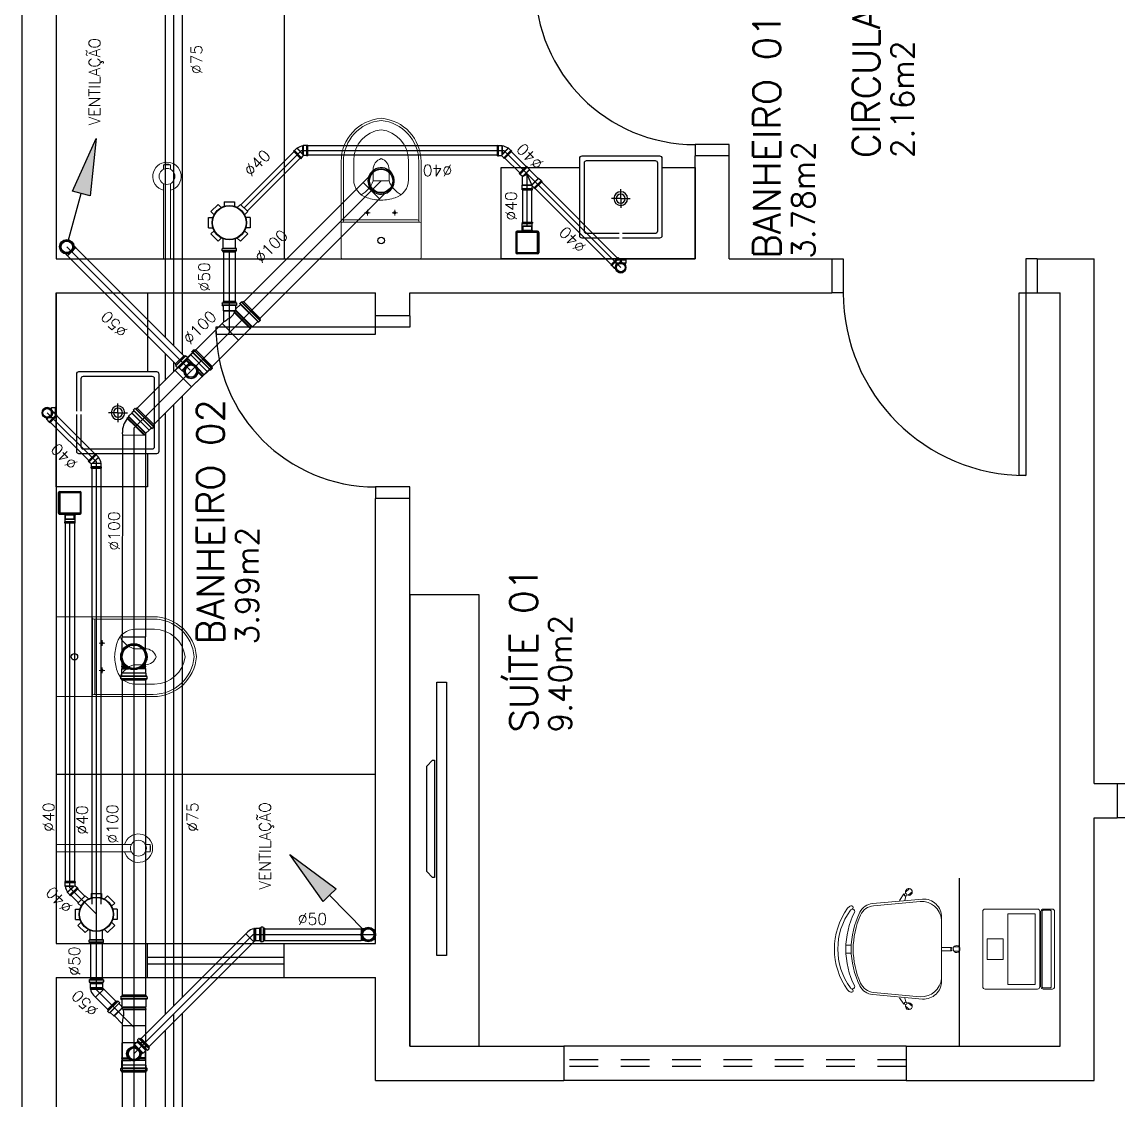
# Model space of a CAD drawing. Header units: millimetres. Extents: x -72 to 578, y 3 to 161.
# Drawn here: x 521.46 to 526.264, y 55.738 to 60.462 of the extents above; entities that cross this region are included whole.
import ezdxf
from ezdxf.enums import TextEntityAlignment as Align

# ---------------------------------------------------------------- set-up
doc = ezdxf.new("R2010")
doc.units = ezdxf.units.MM
doc.linetypes.add('HIDDEN2', pattern=[0.1875, 0.125, -0.0625])
doc.layers.get('0').update_dxf_attribs({"color": 3})
for name, color, linetype in [('-HIDRO', 8, 'Continuous'), ('CTA', 5, 'Continuous'), ('PONTOS_ELETRICOS', 2, 'Continuous'), ('Texto-Tubos', 7, 'Continuous'), ('TigreCad', 3, 'Continuous'), ('Tinterno', 9, 'Continuous')]:
    doc.layers.add(name, color=color, linetype=linetype)
doc.layers.add('E-Lay-9', color=9, linetype='Continuous', lineweight=9)
doc.styles.add('PADRAO_TXT', font='romans.shx')
doc.styles.add('TCTUBOS-TXT', font='txt.shx')

# ---------------------------------------------------------------- blocks, each defined once
blk = doc.blocks.new('Cadeira')
at = {"layer": 'E-Lay-9', "color": 8}
for p, q in [((-0.0093, 0.0535), (-0.0093, 0.0769)), ((0.0096, 0.0535), (0.0096, 0.0769)), ((-0.1393, 0), (0.1393, 0)), ((-0.0075, 0), (-0.0075, 0.0425)), ((-0.0075, 0.0425), (-0.0056, 0.0425)), ((0.0056, 0.0425), (0.0075, 0.0425)), ((0.0075, 0), (0.0075, 0.0425)), ((-0.2192, -0.0836), (-0.1996, -0.3023)), ((-0.2087, -0.0936), (-0.1898, -0.2982)), ((0.2087, -0.0936), (0.1898, -0.2982)), ((0.2192, -0.0836), (0.1996, -0.3023)), ((-0.25, -0.1588), (-0.265, -0.1409)), ((-0.2355, -0.1467), (-0.2505, -0.1288)), ((0.2355, -0.1467), (0.2505, -0.1288)), ((0.25, -0.1588), (0.265, -0.1409)), ((-0.2398, -0.1647), (-0.2413, -0.1659)), ((-0.2133, -0.1847), (-0.2413, -0.1659)), ((-0.2298, -0.1563), (-0.2313, -0.1575)), ((-0.2144, -0.1618), (-0.2298, -0.1563)), ((0.2133, -0.1847), (0.2413, -0.1659)), ((0.2144, -0.1618), (0.2298, -0.1563)), ((0.2298, -0.1563), (0.2313, -0.1575)), ((0.2398, -0.1647), (0.2413, -0.1659)), ((-0.0175, -0.3961), (-0.0175, -0.4196)), ((0.0175, -0.3961), (0.0175, -0.4196))]:
    blk.add_line(p, q, dxfattribs=at)
blk.add_lwpolyline([(0.1631, -0.3812, -0.237888), (-0.1631, -0.3812, 0.605717), (-0.1738, -0.3953, 0.122717), (-0.17, -0.4, 0.323529), (0.17, -0.4, 0.122717), (0.1738, -0.3953, 0.605717)], format="xyb", close=True, dxfattribs=at)
for centre in [(0, 0.0466), (-0.2382, -0.1579), (0.2382, -0.1579)]:
    blk.add_circle(centre, 0.005, dxfattribs=at)
for centre, radius, start, end in [((0.0001, 0.0652), 0.015, 281.6334, 257.4537), ((-0.1393, -0.08), 0.08, 90, 182.5692), ((0, 0.0475), 0.0075, 221.8103, 318.1897), ((0.1393, -0.08), 0.08, 357.4308, 90), ((-0.1202, -0.0886), 0.0887, 95.5925, 183.2522), ((0.1202, -0.0886), 0.0887, 356.7478, 84.4075), ((-0.2502, -0.1438), 0.015, 322.5463, 298.3666), ((0.2502, -0.1438), 0.015, 241.6334, 217.4537), ((-0.2388, -0.1573), 0.0075, 261.8103, 358.1897), ((0.2388, -0.1573), 0.0075, 181.8103, 278.1897), ((-0.1299, -0.296), 0.07, 185.1212, 243.6047), ((-0.1201, -0.2918), 0.07, 185.2999, 245.7361), ((0.1201, -0.2918), 0.07, 294.2639, 354.7001), ((0.1299, -0.296), 0.07, 296.3953, 354.8788), ((0, -0.0343), 0.3622, 243.6047, 296.3953), ((0, -0.0254), 0.3622, 245.7361, 294.2639), ((-0.1819, -0.3961), 0.00782, 29.8109, 225.3255), ((-0.1625, -0.39), 0.0275, 205.1455, 233.4571), ((0, -0.1648), 0.3052, 234.1238, 305.8762), ((-0.1625, -0.39), 0.0125, 205.1455, 233.1301), ((0.1819, -0.3961), 0.00782, 314.6745, 150.1891), ((0.1625, -0.39), 0.0275, 306.5429, 334.8545)]:
    blk.add_arc(centre, radius, start, end, dxfattribs=at)
blk = doc.blocks.new('Notebook')
at = {"layer": 'E-Lay-9', "color": 8}
for p, q in [((-0.175, 0.305), (-0.175, 0.3)), ((-0.175, 0.3), (-0.175, 0.265)), ((0.165, 0.315), (-0.165, 0.315)), ((0.175, 0.3), (0.175, 0.305)), ((0.175, 0.265), (0.175, 0.3)), ((-0.165, 0.255), (0.165, 0.255))]:
    blk.add_line(p, q, dxfattribs=at)
for points in [[(-0.165, 0.26), (0.165, 0.26, 0.414214), (0.17, 0.265), (0.17, 0.295, 0.414214), (0.165, 0.3), (-0.165, 0.3, 0.414214), (-0.17, 0.295), (-0.17, 0.265, 0.414214)], [(-0.165, 0), (0.165, 0, 0.414214), (0.175, 0.01), (0.175, 0.24, 0.414214), (0.165, 0.25), (-0.165, 0.25, 0.414214), (-0.175, 0.24), (-0.175, 0.01, 0.414214)]]:
    blk.add_lwpolyline(points, format="xyb", close=True, dxfattribs=at)
for points in [[(-0.105, 0.25), (-0.145, 0.25), (-0.145, 0.255), (-0.105, 0.255)], [(0.105, 0.25), (0.145, 0.25), (0.145, 0.255), (0.105, 0.255)], [(-0.155, 0.11), (0.155, 0.11), (0.155, 0.23), (-0.155, 0.23)], [(-0.045, 0.02), (0.045, 0.02), (0.045, 0.09), (-0.045, 0.09)]]:
    blk.add_lwpolyline(points, close=True, dxfattribs=at)
for centre, start, end in [((-0.165, 0.305), 90, 180), ((0.165, 0.305), 0, 90), ((-0.165, 0.265), 180, 270), ((0.165, 0.265), 270, 360)]:
    blk.add_arc(centre, 0.01, start, end, dxfattribs=at)
blk = doc.blocks.new('vaso-s')
at = {"color": 8}
for start, end in [(0, 180), (180, 0)]:
    blk.add_arc((0.08, 0), 0.0143, start, end, dxfattribs=at)
at = {"layer": 'E-Lay-9', "color": 8}
for p, q in [((0, 0.17), (0, 0)), ((0.4256, 0.175), (0.005, 0.175)), ((0.16, 0.17), (0.16, 0.17)), ((0.16, 0.17), (0.16, 0)), ((0.4256, 0.165), (0.165, 0.165)), ((0.17, 0), (0.17, 0.16)), ((0.4306, 0.12), (0.3459, 0.12)), ((0.2134, 0.06), (0.1891, 0.06)), ((0.2013, 0.0479), (0.2013, 0.0722)), ((0.3406, 0.035), (0.3406, 0)), ((0.3906, 0.035), (0.3406, 0.035)), ((0, -0.17), (0, 0)), ((0.16, -0.17), (0.16, 0)), ((0.17, 0), (0.17, -0.1601)), ((0.2013, -0.0479), (0.2013, -0.0722)), ((0.3406, -0.035), (0.3406, 0)), ((0.3906, -0.035), (0.3406, -0.035)), ((0.2134, -0.06), (0.1891, -0.06)), ((0.4306, -0.12), (0.3459, -0.12)), ((0.4256, -0.175), (0.005, -0.175)), ((0.16, -0.17), (0.16, -0.17)), ((0.4256, -0.165), (0.165, -0.165))]:
    blk.add_line(p, q, dxfattribs=at)
for centre in [(0.2013, 0.06), (0.2013, -0.06)]:
    blk.add_circle(centre, 0.005, dxfattribs=at)
for centre, radius, start, end in [((0.005, 0.17), 0.005, 90, 180), ((0.155, 0.17), 0.005, 0, 90), ((0.165, 0.17), 0.00495, 180, 270), ((0.165, 0.16), 0.00495, 0, 90), ((0.4256, -0.015), 0.19, 4.5281, 90), ((0.4256, -0.015), 0.18, 4.7802, 90), ((0.3459, 0.0375), 0.0825, 90, 163.0355), ((0.4306, -0.015), 0.135, 6.3794, 90), ((0.518, -0.015), 0.2624, 163.0355, 176.7233), ((0.3754, 0.1358), 0.1066, 206.9395, 250.9647), ((0.3906, -0.015), 0.05, 17.4576, 90), ((0.518, 0.015), 0.2624, 183.2767, 196.9645), ((0.3754, -0.1358), 0.1066, 109.0353, 153.0605), ((0.3906, 0.015), 0.05, 270, 342.5424), ((0.4256, 0.015), 0.19, 270, 355.4719), ((0.4256, 0.015), 0.18, 270, 355.2198), ((0.4306, 0.015), 0.135, 270, 353.6206), ((0.3459, -0.0375), 0.0825, 196.9645, 270), ((0.005, -0.17), 0.005, 180, 270), ((0.155, -0.17), 0.005, 270, 0), ((0.165, -0.17), 0.00495, 90, 180), ((0.165, -0.1601), 0.00495, 270, 0)]:
    blk.add_arc(centre, radius, start, end, dxfattribs=at)
blk = doc.blocks.new('Chuveiro')
at = {"layer": 'E-Lay-9', "color": 8}
for p, q in [((-0.0311, 0.0156), (-0.3604, 0.0156)), ((0.0509, 0.0156), (0.0311, 0.0156)), ((0.0509, 0.0156), (0.0509, -0.0156)), ((-0.0311, -0.0156), (-0.3604, -0.0156)), ((0.0509, -0.0156), (0.0311, -0.0156))]:
    blk.add_line(p, q, dxfattribs=at)
blk.add_circle((0, 0), 0.0348, dxfattribs=at)
for centre, radius, start, end in [((0, 0), 0.0624, 194.4775, 165.5225), ((0.0093, 0), 0.0444, 339.4266, 20.5734)]:
    blk.add_arc(centre, radius, start, end, dxfattribs=at)
blk = doc.blocks.new('j9n40d')
at = {"layer": 'TigreCad'}
for p, q in [((0, 20.6), (9.8, 20.6)), ((9.8, 20.6), (17.8, 20.6)), ((19, 21.8), (17.8, 20.6)), ((34, 21.8), (19, 21.8)), ((19, -21.8), (19, 21.8)), ((35, 22.8), (34, 21.8)), ((35, 22.8), (35, -22.8)), ((39, 22.8), (35, 22.8)), ((39, 22.8), (39, -22.8)), ((0, -20.6), (9.8, -20.6)), ((9.8, -20.6), (17.8, -20.6)), ((19, -21.8), (17.8, -20.6)), ((34, -21.8), (19, -21.8)), ((35, -22.8), (34, -21.8)), ((39, -22.8), (35, -22.8))]:
    blk.add_line(p, q, dxfattribs=at)
for radius, start, end in [(22.8, 64.6232, 295.3768), (20.6, 90, 270)]:
    blk.add_arc((0, 0), radius, start, end, dxfattribs=at)
at = {"layer": 'Tinterno'}
for p, q in [((17.8, 20.6), (17.8, -20.6)), ((34, 21.8), (34, -21.8))]:
    blk.add_line(p, q, dxfattribs=at)
blk.add_arc((0, 0), 21.8, 70.9009, 289.0991, dxfattribs=at)
blk = doc.blocks.new('j9n40s')
at = {"layer": 'TigreCad'}
for p, q in [((9.8, 20.6), (17.8, 20.6)), ((19, 21.8), (17.8, 20.6)), ((17.8, 20.6), (17.8, 14.3)), ((19, 12.6), (19, 21.8)), ((34, 21.8), (19, 21.8)), ((35, 22.8), (34, 21.8)), ((39, 22.8), (35, 22.8)), ((35, 22.8), (35, -22.8)), ((39, 22.8), (39, -22.8)), ((9.8, -20.6), (17.8, -20.6)), ((17.8, -20.6), (17.8, -14.3)), ((19, -21.8), (17.8, -20.6)), ((19, -12.6), (19, -21.8)), ((34, -21.8), (19, -21.8)), ((35, -22.8), (34, -21.8)), ((39, -22.8), (35, -22.8))]:
    blk.add_line(p, q, dxfattribs=at)
for radius in [22.8, 20]:
    blk.add_circle((0, 0), radius, dxfattribs=at)
at = {"layer": 'Tinterno'}
blk.add_line((34, 21.8), (34, -21.8), dxfattribs=at)
blk.add_circle((0, 0), 18.8, dxfattribs=at)
blk = doc.blocks.new('j4n40p')
at = {"layer": 'TigreCad'}
for p, q in [((-31.3, -0.5), (-20.7, 10.1)), ((7.5, -18.1), (-20.7, 10.1)), ((-20.7, 10.1), (-19, 10.1)), ((7.5, 21.8), (6.3, 20.6)), ((22.5, 21.8), (7.5, 21.8)), ((7.5, 21.8), (7.5, -18.1)), ((23.5, 22.8), (22.5, 21.8)), ((27.5, 22.8), (23.5, 22.8)), ((23.5, 22.8), (23.5, -22.8)), ((27.5, -22.8), (27.5, 22.8)), ((-35.6, -3.3), (-32.7, -0.5)), ((-3.3, -35.6), (-35.6, -3.3)), ((-0.5, -32.7), (-32.7, -0.5)), ((-32.7, -0.5), (-31.3, -0.5)), ((-3.3, -35.6), (-0.5, -32.7)), ((-0.5, -31.3), (9, -21.8)), ((-0.5, -32.7), (-0.5, -31.3)), ((7.5, -18.1), (9, -21.8)), ((22.5, -21.8), (9, -21.8)), ((23.5, -22.8), (22.5, -21.8)), ((27.5, -22.8), (23.5, -22.8))]:
    blk.add_line(p, q, dxfattribs=at)
blk.add_arc((15.4, -37.1), 58.4, 98.9327, 126.0673, dxfattribs=at)
at = {"layer": 'Tinterno'}
for p, q in [((-19, 10.1), (6.3, -15.2)), ((6.3, -15.2), (6.3, 20.6)), ((22.5, 21.8), (22.5, -21.8)), ((-0.5, -31.3), (-31.3, -0.5)), ((6.3, -15.2), (7.5, -18.1))]:
    blk.add_line(p, q, dxfattribs=at)
blk = doc.blocks.new('27150012p')
at = {"layer": 'TigreCad'}
for p, q in [((-80.6, 48.8), (-48.8, 80.6)), ((-80.6, 48.8), (-66.9, 35.1)), ((-48.8, 80.6), (-35.1, 66.9)), ((-22.5, 91.5), (-22.5, 72.1)), ((-22.5, 91.5), (22.5, 91.5)), ((22.5, 91.5), (22.5, 72.1)), ((48.8, 80.6), (35.1, 66.9)), ((48.8, 80.6), (80.6, 48.8)), ((80.6, 48.8), (66.9, 35.1)), ((-91.5, -22.5), (-91.5, 22.5)), ((-91.5, 22.5), (-72.1, 22.5)), ((111.4, 27.4), (70.4, 27.4)), ((112.7, 30.9), (112.4, 28.3)), ((122.4, 31.8), (113.7, 31.8)), ((113.7, 30.8), (113.7, -30.8)), ((122.4, 30.8), (122.4, -30.8)), ((123.4, 31.1), (124.2, 28.1)), ((129.5, 27.4), (125.1, 27.4)), ((129.5, 27.4), (129.5, -27.4)), ((-91.5, -22.5), (-72.1, -22.5)), ((-80.6, -48.8), (-66.9, -35.1)), ((80.6, -48.8), (66.9, -35.1)), ((111.4, -27.4), (70.4, -27.4)), ((112.7, -30.9), (112.4, -28.3)), ((122.4, -31.8), (113.7, -31.8)), ((123.4, -31.1), (124.2, -28.1)), ((129.5, -27.4), (125.1, -27.4)), ((-48.8, -80.6), (-80.6, -48.8)), ((-48.8, -80.6), (-35.1, -66.9)), ((-22.5, -91.5), (-22.5, -72.1)), ((22.5, -91.5), (-22.5, -91.5)), ((22.5, -91.5), (22.5, -72.1)), ((48.8, -80.6), (35.1, -66.9)), ((80.6, -48.8), (48.8, -80.6))]:
    blk.add_line(p, q, dxfattribs=at)
blk.add_circle((0, 0), 75.5, dxfattribs=at)
for centre, start, end in [((111.4, 28.4), 270, 355), ((113.7, 30.8), 90, 175), ((122.4, 30.8), 15, 90), ((125.1, 28.4), 195, 270), ((111.4, -28.4), 5, 90), ((113.7, -30.8), 185, 270), ((122.4, -30.8), 270, 345), ((125.1, -28.4), 90, 165)]:
    blk.add_arc(centre, 1, start, end, dxfattribs=at)
at = {"layer": 'Tinterno'}
for p, q in [((112.4, 27.4), (112.4, -27.4)), ((124.4, 27.4), (124.4, -27.4))]:
    blk.add_line(p, q, dxfattribs=at)
blk.add_circle((0, 0), 73.5, dxfattribs=at)
blk = doc.blocks.new('27289231p')
at = {"layer": 'TigreCad'}
for p, q in [((44.9, 49.9), (-44.9, 49.9)), ((-49.9, -44.9), (-49.9, 44.9)), ((-44.75, -42.25), (-44.75, 42.25)), ((-42.25, 44.75), (42.25, 44.75)), ((44.75, -42.25), (44.75, 42.25)), ((49.9, -44.9), (49.9, 44.9)), ((70.9, 18.9), (49.9, 18.9)), ((72.4, -17.4), (72.4, 17.4)), ((-42.25, -44.75), (42.25, -44.75)), ((70.9, -18.9), (49.9, -18.9)), ((44.9, -49.9), (-44.9, -49.9))]:
    blk.add_line(p, q, dxfattribs=at)
for centre, radius, start, end in [((-44.9, 44.9), 5, 90, 180), ((44.9, 44.9), 5, 0, 90), ((-42.25, 42.25), 2.5, 90, 180), ((42.25, 42.25), 2.5, 0, 90), ((70.9, 17.4), 1.5, 0, 90), ((-44.9, -44.9), 5, 180, 270), ((-42.25, -42.25), 2.5, 180, 270), ((42.25, -42.25), 2.5, 270, 0), ((44.9, -44.9), 5, 270, 0), ((70.9, -17.4), 1.5, 270, 0)]:
    blk.add_arc(centre, radius, start, end, dxfattribs=at)
at = {"layer": 'Tinterno'}
for p, q in [((-47.4, -43.9), (-47.4, 43.9)), ((43.9, 47.4), (-43.9, 47.4)), ((47.4, -43.9), (47.4, 43.9)), ((70.9, -18.9), (70.9, 18.9)), ((43.9, -47.4), (-43.9, -47.4))]:
    blk.add_line(p, q, dxfattribs=at)
for centre, start, end in [((-43.9, 43.9), 90, 180), ((43.9, 43.9), 0, 90), ((-43.9, -43.9), 180, 270), ((43.9, -43.9), 270, 0)]:
    blk.add_arc(centre, 3.5, start, end, dxfattribs=at)
blk = doc.blocks.new('27580408p')
at = {"layer": 'TigreCad'}
for p, q in [((0, 22.8), (0, -22.8)), ((0, 22.8), (4, 22.8)), ((4, 22.8), (4, -22.8)), ((4, 22.8), (5, 21.8)), ((5, 21.8), (34, 21.8)), ((35, 22.8), (34, 21.8)), ((35, 22.8), (35, -22.8)), ((39, 22.8), (35, 22.8)), ((39, 22.8), (39, -22.8)), ((0, -22.8), (4, -22.8)), ((4, -22.8), (5, -21.8)), ((5, -21.8), (34, -21.8)), ((35, -22.8), (34, -21.8)), ((39, -22.8), (35, -22.8))]:
    blk.add_line(p, q, dxfattribs=at)
at = {"layer": 'Tinterno'}
for p, q in [((5, 21.8), (5, -21.8)), ((34, 21.8), (34, -21.8))]:
    blk.add_line(p, q, dxfattribs=at)
blk = doc.blocks.new('j4n50p')
at = {"layer": 'TigreCad'}
for p, q in [((-23.7, 12.2), (-32.5, 3.4)), ((3.3, 25.3), (3.4, 26.8)), ((6.3, 26.8), (3.4, 26.8)), ((3.4, 26.8), (3.4, -29.6)), ((6.5, 25.3), (6.3, 26.8)), ((6.3, 26.8), (6.3, -26.7)), ((9.1, 25.3), (6.5, 25.3)), ((10.9, 27.1), (9.1, 25.3)), ((27.7, 27.1), (10.9, 27.1)), ((10.9, 27.1), (10.9, -27.2)), ((27.9, 27.3), (27.7, 27.1)), ((32.5, 27.3), (27.9, 27.3)), ((33.8, 30.9), (33.5, 28.3)), ((34, 30.8), (34, -30.8)), ((43.5, 31.8), (34.8, 31.8)), ((43.5, 30.8), (43.5, -30.8)), ((44.5, 31.1), (45.3, 28.1)), ((50.6, 27.3), (46.2, 27.3)), ((50.6, 27.3), (50.6, -27.4)), ((3.4, -29.6), (3.3, -32.4)), ((6.3, -26.7), (3.4, -29.6)), ((9.1, -26.8), (3.4, -32.5)), ((6.3, -26.7), (6.5, -29.4)), ((10.9, -27.2), (10.5, -26.8)), ((27.7, -27.2), (10.9, -27.2)), ((27.9, -27.4), (27.7, -27.2)), ((32.5, -27.4), (27.9, -27.4)), ((33.8, -30.9), (33.5, -28.3)), ((43.5, -31.8), (34.8, -31.8)), ((44.5, -31.1), (45.3, -28.1)), ((50.6, -27.4), (46.2, -27.4))]:
    blk.add_line(p, q, dxfattribs=at)
for centre, radius, start, end in [((9.5, -21.6), 47.3, 97.6023, 134.5558), ((32.5, 28.3), 1, 270, 355), ((34.8, 30.8), 1, 90, 175), ((43.5, 30.8), 1, 15, 90), ((46.2, 28.3), 1, 195, 270), ((9.8, -27.5), 1, 45, 135), ((32.5, -28.4), 1, 5, 90), ((34.8, -30.8), 1, 185, 270), ((43.5, -30.8), 1, 270, 345), ((46.2, -28.4), 1, 90, 165)]:
    blk.add_arc(centre, radius, start, end, dxfattribs=at)
at = {"layer": 'Tinterno'}
for p, q in [((3.4, -32.5), (-32.5, 3.4)), ((3.3, 25.3), (3.3, -32.4)), ((6.5, 25.3), (6.5, -29.4)), ((9.1, 25.3), (9.1, -26.8)), ((27.7, 27.1), (27.7, -27.2)), ((27.9, 27.3), (27.9, -27.4)), ((33.5, 27.3), (33.5, -27.4)), ((45.5, 27.3), (45.5, -27.4))]:
    blk.add_line(p, q, dxfattribs=at)
blk = doc.blocks.new('26277469p')
at = {"layer": 'TigreCad'}
for p, q in [((78, 50.8), (6, 50.8)), ((78, 50.8), (78.1, 52.3)), ((78, -46.9), (78, 50.8)), ((78.1, -46.9), (78.1, 52.3)), ((81.1, 52.3), (78.1, 52.3)), ((81.1, -47.9), (81.1, 52.3)), ((81.2, 50.8), (81.1, 52.3)), ((81.2, -48), (81.2, 50.8)), ((87.4, 50.8), (81.2, 50.8)), ((89.8, 53.2), (87.4, 50.8)), ((89.8, -51.8), (89.8, 53.2)), ((121.7, 53.2), (89.8, 53.2)), ((122.9, 56.7), (122.7, 54.2)), ((133.3, 57.6), (123.9, 57.6)), ((123.9, 56.6), (123.9, -56.7)), ((133.3, 56.6), (133.3, -56.7)), ((134.3, 56.9), (135.1, 54)), ((140.5, 53.2), (136.1, 53.2)), ((140.5, 53.2), (140.5, -53.3)), ((14.9, -50.8), (6, -50.8)), ((49.6, -85.4), (14.9, -50.8)), ((49.6, -88.3), (87.3, -50.5)), ((49.6, -88.3), (49.6, -85.4)), ((64.8, -103.4), (49.6, -88.3)), ((106.9, -63.4), (63.4, -106.9)), ((113.6, -70.1), (70.1, -113.6)), ((116.2, -77.5), (77.5, -116.2)), ((103.4, -64.8), (93.6, -55)), ((121.7, -53.3), (94.3, -53.3)), ((106.8, -63.1), (104.8, -64.8)), ((114.4, -69.4), (108.2, -63.2)), ((114.5, -70.6), (113, -73.3)), ((116.2, -77.5), (113.1, -74.5)), ((122.9, -56.7), (122.7, -54.2)), ((133.3, -57.7), (123.9, -57.7)), ((134.3, -56.9), (135.1, -54)), ((140.5, -53.3), (136.1, -53.3)), ((63.1, -106.8), (64.8, -104.8)), ((69.4, -114.4), (63.2, -108.2)), ((70.6, -114.5), (73.3, -113)), ((77.5, -116.2), (74.5, -113.1))]:
    blk.add_line(p, q, dxfattribs=at)
blk.add_lwpolyline([(15.8, -51.2, -0.013476), (38.9, -47.1, -0.106485), (67.2, -44.2, -0.09207), (93.5, -53.8, -0.112954)], format="xyb", dxfattribs=at)
for centre, start, end in [((121.7, 54.2), 270, 355), ((123.9, 56.6), 90, 175), ((133.3, 56.6), 15, 90), ((136.1, 54.2), 195, 270), ((14.9, -51.8), 34.2682, 90), ((94.3, -54.3), 90, 225), ((104.1, -64.1), 225, 310), ((107.4, -63.9), 45, 130), ((113.8, -73.8), 150, 225), ((113.6, -70.1), 330, 45), ((121.7, -54.3), 5, 90), ((123.9, -56.7), 185, 270), ((133.3, -56.7), 270, 345), ((136.1, -54.3), 90, 165), ((63.9, -107.4), 140, 225), ((64.1, -104.1), 320, 45), ((70.1, -113.6), 225, 300), ((73.8, -113.8), 45, 120)]:
    blk.add_arc(centre, 1, start, end, dxfattribs=at)
at = {"layer": 'Tinterno'}
for p, q in [((6, 50.8), (6, -50.8)), ((87.4, -50.6), (87.4, 50.8)), ((122.6, 53.2), (122.6, -53.3)), ((135.3, 53.2), (135.3, -53.3)), ((85.3, -49.6), (49.6, -85.4)), ((104.1, -65.4), (65.4, -104.1)), ((112.6, -73.9), (73.9, -112.6))]:
    blk.add_line(p, q, dxfattribs=at)
blk = doc.blocks.new('j9n100s')
at = {"layer": 'TigreCad'}
for p, q in [((27.3, 50.8), (60, 50.8)), ((27.3, -50.8), (60, -50.8))]:
    blk.add_line(p, q, dxfattribs=at)
blk.add_circle((0, 0), 53.2, dxfattribs=at)
for start, end in [(61.785, 298.215), (298.215, 61.785)]:
    blk.add_arc((0, 0), 57.7, start, end, dxfattribs=at)
at = {"layer": 'Tinterno'}
blk.add_line((60, -50.8), (60, 50.8), dxfattribs=at)
blk.add_circle((0, 0), 51, dxfattribs=at)
blk = doc.blocks.new('ten100s')
at = {"layer": 'TigreCad'}
for p, q in [((-103.4, -53.3), (-103.4, 53.2)), ((-103.4, 53.2), (-99, 53.2)), ((-97.2, 56.9), (-98, 54)), ((-96.2, 57.6), (-86.8, 57.6)), ((-96.2, -56.7), (-96.2, 56.6)), ((-86.8, -56.7), (-86.8, 56.6)), ((-85.8, 56.7), (-85.6, 54.2)), ((-84.6, 53.2), (-72.5, 53.2)), ((-72.5, -53.3), (-72.5, 53.2)), ((-72.5, 53.2), (-72.2, 53)), ((-72.2, 53), (-52.5, 53)), ((-52.5, 53), (-52.5, 23.8)), ((-52.5, 53), (-50.3, 50.8)), ((-50.3, 50.8), (-44.1, 50.8)), ((-44.1, 50.8), (-44, 52.3)), ((-44.1, 50.8), (-44.1, 37.1)), ((-44, 52.3), (-41, 52.3)), ((-40.9, 50.8), (-41, 52.3)), ((-40.9, 50.8), (-27.3, 50.8)), ((27.3, 50.8), (87.6, 50.8)), ((-52.5, -53), (-52.5, -23.8)), ((-44.1, -50.8), (-44.1, -37.1)), ((-103.4, -53.3), (-99, -53.3)), ((-97.2, -56.9), (-98, -54)), ((-96.2, -57.7), (-86.8, -57.7)), ((-85.8, -56.7), (-85.6, -54.2)), ((-84.6, -53.3), (-72.5, -53.3)), ((-72.5, -53.3), (-72.2, -53)), ((-72.2, -53), (-52.5, -53)), ((-52.5, -53), (-50.3, -50.8)), ((-50.3, -50.8), (-44.1, -50.8)), ((-44.1, -50.8), (-44, -52.3)), ((-44, -52.3), (-41, -52.3)), ((-40.9, -50.8), (-41, -52.3)), ((-40.9, -50.8), (-27.3, -50.8)), ((27.3, -50.8), (87.6, -50.8))]:
    blk.add_line(p, q, dxfattribs=at)
for radius in [57.7, 51]:
    blk.add_circle((0, 0), radius, dxfattribs=at)
for centre, start, end in [((-99, 54.2), 270, 345), ((-96.2, 56.6), 90, 165), ((-86.8, 56.6), 5, 90), ((-84.6, 54.2), 185, 270), ((-99, -54.2), 15, 90), ((-96.2, -56.7), 195, 270), ((-86.8, -56.7), 270, 355), ((-84.6, -54.2), 90, 175)]:
    blk.add_arc(centre, 1, start, end, dxfattribs=at)
at = {"layer": 'Tinterno'}
for p, q in [((-98.2, -53.3), (-98.2, 53.2)), ((-85.5, -53.3), (-85.5, 53.2)), ((-72.2, -53), (-72.2, 53)), ((-50.3, 50.8), (-50.3, 28.2)), ((-40.9, 50.8), (-40.9, 40.6)), ((87.6, 50.8), (87.6, -50.8)), ((-50.3, -50.8), (-50.3, -28.2)), ((-40.9, -50.8), (-40.9, -40.6))]:
    blk.add_line(p, q, dxfattribs=at)
blk.add_circle((0, 0), 53.2, dxfattribs=at)
blk = doc.blocks.new('27710409p')
at = {"layer": 'TigreCad'}
for p, q in [((-27.1, 22.8), (-27.1, -22.8)), ((-27.1, 22.8), (-23.1, 22.8)), ((-23.1, 22.8), (-23.1, -22.8)), ((-23.1, 22.8), (-22.1, 21.8)), ((-22.1, 21.8), (-7.1, 21.8)), ((-7.1, 21.8), (-7.1, -20.7)), ((-7.1, 21.8), (-5.9, 20.6)), ((-5.9, 20.6), (47.2, 20.6)), ((48.4, 21.8), (47.2, 20.6)), ((48.4, 21.8), (48.4, -20)), ((63.4, 21.8), (48.4, 21.8)), ((64.4, 22.8), (63.4, 21.8)), ((64.4, 22.8), (64.4, -22.8)), ((68.4, 22.8), (64.4, 22.8)), ((68.4, 22.8), (68.4, -22.8)), ((-27.1, -22.8), (-23.1, -22.8)), ((-23.1, -22.8), (-22.1, -21.8)), ((-22.1, -21.8), (-8.2, -21.8)), ((-7.5, -21.9), (0, 0)), ((18.8, -47.9), (-6.7, -22.4)), ((54.1, -22.4), (0, 0)), ((18.8, -49.6), (48.4, -20)), ((18.8, -49.6), (18.8, -47.9)), ((29.4, -61.7), (61.7, -29.4)), ((32.2, -64.5), (64.5, -32.2)), ((60.2, -29.4), (54.3, -23.5)), ((63.4, -21.8), (55, -21.8)), ((61.7, -29.4), (60.2, -29.4)), ((64.5, -32.2), (61.7, -29.4)), ((64.4, -22.8), (63.4, -21.8)), ((68.4, -22.8), (64.4, -22.8)), ((29.4, -60.2), (18.8, -49.6)), ((29.4, -61.7), (29.4, -60.2)), ((32.2, -64.5), (29.4, -61.7))]:
    blk.add_line(p, q, dxfattribs=at)
for centre, radius, start, end in [((-8.2, -23.8), 2, 45, 90), ((55, -22.8), 1, 90, 225)]:
    blk.add_arc(centre, radius, start, end, dxfattribs=at)
at = {"layer": 'Tinterno'}
for p, q in [((-22.1, 21.8), (-22.1, -21.8)), ((-5.9, 20.6), (-5.9, -17.2)), ((47.2, 20.6), (47.2, -19.5)), ((63.4, 21.8), (63.4, -21.8)), ((18.8, -47.9), (47.2, -19.5)), ((29.4, -60.2), (60.2, -29.4))]:
    blk.add_line(p, q, dxfattribs=at)
blk = doc.blocks.new('j4n100p')
at = {"layer": 'TigreCad'}
for p, q in [((9.8, 50.8), (9.9, 52.3)), ((9.8, 50.8), (9.8, 0)), ((12.9, 52.3), (9.9, 52.3)), ((9.9, 52.3), (9.9, 0)), ((13, 50.8), (12.9, 52.3)), ((12.9, 52.3), (12.9, 0)), ((19.2, 50.8), (13, 50.8)), ((13, 50.8), (13, 0)), ((21.4, 53), (19.2, 50.8)), ((41.1, 53), (21.4, 53)), ((21.4, 53), (21.4, -53)), ((41.4, 53.2), (41.1, 53)), ((41.1, 53), (41.1, -53)), ((53.5, 53.2), (41.4, 53.2)), ((41.4, 53.2), (41.4, -53.3)), ((54.7, 56.7), (54.5, 54.2)), ((65.1, 57.7), (55.7, 57.7)), ((55.7, 56.7), (55.7, -56.6)), ((65.1, 56.7), (65.1, -56.6)), ((66.1, 56.9), (66.9, 54)), ((72.3, 53.2), (67.9, 53.2)), ((72.3, 53.2), (72.3, -53.3)), ((-48.8, 23.1), (-58.1, 13.7)), ((9.8, -54.2), (9.8, 0)), ((13, -56), (13, 0)), ((19.1, -52.8), (13.7, -58.1)), ((21.4, -53), (21.2, -52.8)), ((41.1, -53), (21.4, -53)), ((41.4, -53.3), (41.1, -53)), ((53.5, -53.3), (41.4, -53.3)), ((54.7, -56.7), (54.5, -54.2)), ((65.1, -57.6), (55.7, -57.6)), ((66.1, -56.9), (66.9, -54)), ((72.3, -53.3), (67.9, -53.3))]:
    blk.add_line(p, q, dxfattribs=at)
for centre, radius, start, end in [((20.1, -45.8), 97.2, 96.0987, 135), ((53.5, 54.2), 1, 270, 355), ((55.7, 56.7), 1, 90, 175), ((65.1, 56.7), 1, 15, 90), ((67.9, 54.2), 1, 195, 270), ((20.1, -53.8), 1.5, 45, 135), ((53.5, -54.2), 1, 5, 90), ((55.7, -56.6), 1, 185, 270), ((65.1, -56.6), 1, 270, 345), ((67.9, -54.2), 1, 90, 165)]:
    blk.add_arc(centre, radius, start, end, dxfattribs=at)
at = {"layer": 'Tinterno'}
for p, q in [((19.2, 50.8), (19.2, -52.7)), ((54.4, 53.2), (54.4, -53.3)), ((67.1, 53.2), (67.1, -53.3)), ((13.7, -58.1), (-58.1, 13.7)), ((9.9, -54.3), (9.9, 0)), ((12.9, -53.3), (12.9, 0))]:
    blk.add_line(p, q, dxfattribs=at)
blk = doc.blocks.new('j9n50s')
at = {"layer": 'TigreCad'}
for p, q in [((19.2, 25.4), (30.3, 25.4)), ((19.2, -25.4), (30.3, -25.4))]:
    blk.add_line(p, q, dxfattribs=at)
for radius in [31.8, 27.4]:
    blk.add_circle((0, 0), radius, dxfattribs=at)
at = {"layer": 'Tinterno'}
for p, q in [((30.3, 25.4), (30.3, 9.7)), ((30.3, -9.7), (30.3, -25.4))]:
    blk.add_line(p, q, dxfattribs=at)
blk.add_circle((0, 0), 25.6, dxfattribs=at)
blk = doc.blocks.new('trn1050s')
at = {"layer": 'TigreCad'}
for p, q in [((-80.4, -53.3), (-80.4, 53.3)), ((-80.4, 53.3), (-76, 53.3)), ((-74.2, 56.9), (-75, 54)), ((-73.2, 57.7), (-63.8, 57.7)), ((-73.2, -56.6), (-73.2, 56.7)), ((-63.8, -56.6), (-63.8, 56.7)), ((-62.8, 56.7), (-62.6, 54.2)), ((-61.6, 53.3), (-49.5, 53.3)), ((-49.5, -53.3), (-49.5, 53.3)), ((-49.5, 53.3), (-49.2, 53)), ((-49.2, 53), (-29.5, 53)), ((-29.5, 53), (-29.5, 11.9)), ((-29.5, 53), (-27.3, 50.8)), ((-27.3, 50.8), (-21.1, 50.8)), ((-21.1, 50.8), (-21, 52.3)), ((-21, 52.3), (-21, 23.9)), ((-21, 52.3), (-18, 52.3)), ((-18, 52.3), (-18, 26.2)), ((-17.9, 50.8), (-18, 52.3)), ((-17.9, 50.8), (47.6, 50.8)), ((-29.5, -53), (-29.5, -11.9)), ((-21, -52.3), (-21, -23.9)), ((-18, -52.3), (-18, -26.2)), ((-80.4, -53.3), (-76, -53.3)), ((-74.2, -56.9), (-75, -54)), ((-73.2, -57.6), (-63.8, -57.6)), ((-62.8, -56.7), (-62.6, -54.2)), ((-61.6, -53.3), (-49.5, -53.3)), ((-49.5, -53.3), (-49.2, -53)), ((-49.2, -53), (-29.5, -53)), ((-29.5, -53), (-27.3, -50.8)), ((-27.3, -50.8), (-21.1, -50.8)), ((-21.1, -50.8), (-21, -52.3)), ((-21, -52.3), (-18, -52.3)), ((-17.9, -50.8), (-18, -52.3)), ((-17.9, -50.8), (47.6, -50.8))]:
    blk.add_line(p, q, dxfattribs=at)
for radius in [31.8, 25.6]:
    blk.add_circle((0, 0), radius, dxfattribs=at)
for centre, start, end in [((-76, 54.2), 270, 345), ((-73.2, 56.7), 90, 165), ((-63.8, 56.7), 5, 90), ((-61.6, 54.2), 185, 270), ((-76, -54.2), 15, 90), ((-73.2, -56.6), 195, 270), ((-63.8, -56.6), 270, 355), ((-61.6, -54.2), 90, 175)]:
    blk.add_arc(centre, 1, start, end, dxfattribs=at)
at = {"layer": 'Tinterno'}
for p, q in [((-75.2, -53.3), (-75.2, 53.3)), ((-62.5, -53.3), (-62.5, 53.3)), ((-49.2, -53), (-49.2, 53)), ((-27.3, 50.8), (-27.3, 16.3)), ((-21.1, 50.8), (-21.1, 23.8)), ((-17.9, 50.8), (-17.9, 26.3)), ((47.6, -50.8), (47.6, 50.8)), ((-27.3, -50.8), (-27.3, -16.3)), ((-21.1, -50.8), (-21.1, -23.8)), ((-17.9, -50.8), (-17.9, -26.3))]:
    blk.add_line(p, q, dxfattribs=at)
blk.add_circle((0, 0), 27.3, dxfattribs=at)
blk = doc.blocks.new('j9n50d')
at = {"layer": 'TigreCad'}
for p, q in [((28.5, 25.4), (0, 25.4)), ((30.3, 27.2), (28.5, 25.4)), ((30.3, -27.1), (30.3, 27.2)), ((47.1, 27.2), (30.3, 27.2)), ((47.3, 27.4), (47.1, 27.2)), ((47.1, -27.1), (47.1, 27.2)), ((51.9, 27.4), (47.3, 27.4)), ((53.2, 30.9), (52.9, 28.3)), ((53.4, 30.8), (53.4, -30.8)), ((62.9, 31.8), (54.2, 31.8)), ((62.9, 30.8), (62.9, -30.8)), ((63.9, 31.1), (64.7, 28.1)), ((70, 27.4), (65.6, 27.4)), ((70, 27.4), (70, -27.4)), ((28.5, -25.3), (0, -25.3)), ((30.3, -27.1), (28.5, -25.3)), ((47.1, -27.1), (30.3, -27.1)), ((47.3, -27.4), (47.1, -27.1)), ((51.9, -27.4), (47.3, -27.4)), ((53.2, -30.9), (52.9, -28.3)), ((62.9, -31.8), (54.2, -31.8)), ((63.9, -31.1), (64.7, -28.1)), ((70, -27.4), (65.6, -27.4))]:
    blk.add_line(p, q, dxfattribs=at)
for centre, radius, start, end in [((0, 0), 25.4, 90, 270), ((51.9, 28.4), 1, 270, 355), ((54.2, 30.8), 1, 90, 175), ((62.9, 30.8), 1, 15, 90), ((65.6, 28.4), 1, 195, 270), ((51.9, -28.4), 1, 5, 90), ((54.2, -30.8), 1, 185, 270), ((62.9, -30.8), 1, 270, 345), ((65.6, -28.4), 1, 90, 165)]:
    blk.add_arc(centre, radius, start, end, dxfattribs=at)
at = {"layer": 'Tinterno'}
for p, q in [((28.5, -25.3), (28.5, 25.4)), ((47.3, -27.4), (47.3, 27.4)), ((52.9, 27.4), (52.9, -27.4)), ((64.9, 27.4), (64.9, -27.4))]:
    blk.add_line(p, q, dxfattribs=at)
blk = doc.blocks.new('Tsobe')
at = {"layer": 'PONTOS_ELETRICOS'}
blk.add_hatch(color=256, dxfattribs=at).paths.add_polyline_path([(0.2418, 0.04), (0.2418, 0), (0.2418, -0.04), (0.4918, 0)])
blk.add_lwpolyline([(0.025, 0), (0.2418, 0), (0.2418, 0.04), (0.4918, 0), (0.2418, -0.04), (0.2418, 0)], dxfattribs=at)
blk.add_circle((0, 0), 0.025, dxfattribs=at)
blk = doc.blocks.new('HIDRO BAIXA')
at = {"layer": '-HIDRO'}
for p, q in [((572.1513, 111.6253), (572.1513, 96.1253)), ((572.3013, 104.7753), (572.3013, 103.4253)), ((573.3013, 104.7753), (573.3013, 103.4253)), ((575.1013, 103.4253), (575.1013, 103.8753)), ((575.2513, 103.8753), (575.1013, 103.8753)), ((575.2513, 103.4253), (575.2513, 103.8753)), ((572.3013, 103.4253), (575.1013, 103.4253)), ((575.2513, 103.4253), (575.3013, 103.4253)), ((575.2513, 103.4253), (575.7013, 103.4253)), ((575.7013, 103.4253), (575.7013, 103.2753)), ((576.6013, 103.4253), (576.7013, 103.4253)), ((576.6013, 103.4253), (576.6013, 103.2753)), ((576.7013, 103.4253), (576.8513, 103.4253)), ((576.8513, 101.1253), (576.8513, 103.4253)), ((572.3013, 103.2753), (573.7013, 103.2753)), ((572.3013, 103.2753), (572.3013, 100.4253)), ((573.7013, 103.1753), (573.7013, 103.2753)), ((573.8513, 103.2753), (575.7013, 103.2753)), ((573.8513, 103.1753), (573.8513, 103.2753)), ((576.6013, 103.2753), (576.7013, 103.2753)), ((576.7013, 99.9753), (576.7013, 103.2753)), ((573.8513, 103.1753), (573.7013, 103.1753)), ((573.7013, 100.4253), (573.7013, 102.3753)), ((573.8513, 102.3753), (573.7013, 102.3753)), ((573.8513, 99.9753), (573.8513, 102.3753)), ((576.8513, 101.1253), (576.9513, 101.1253)), ((576.9513, 101.1253), (576.9513, 100.9753)), ((576.8513, 100.9753), (576.9513, 100.9753)), ((576.8513, 99.8253), (576.8513, 100.9753)), ((572.3013, 100.4253), (572.7013, 100.4253)), ((572.7013, 100.2753), (572.7013, 100.4253)), ((572.7013, 100.4253), (573.3013, 100.4253)), ((573.3013, 100.4253), (573.7013, 100.4253)), ((573.3013, 100.2753), (573.3013, 100.4253)), ((572.7013, 100.3653), (573.3013, 100.3653)), ((572.7013, 100.3353), (573.3013, 100.3353)), ((572.3013, 100.2753), (572.3013, 96.2753)), ((572.3013, 100.2753), (572.7013, 100.2753)), ((572.7013, 100.2753), (573.3013, 100.2753)), ((573.3013, 100.2753), (573.7013, 100.2753)), ((573.7013, 99.8253), (573.7013, 100.2753)), ((573.8513, 99.9753), (574.5263, 99.9753)), ((574.5263, 99.9753), (574.5263, 99.8253)), ((576.0263, 99.9753), (574.5263, 99.9753)), ((576.0263, 99.9753), (576.7013, 99.9753)), ((576.0263, 99.9753), (576.0263, 99.8253)), ((573.7013, 99.8253), (574.5263, 99.8253)), ((576.0263, 99.8253), (574.5263, 99.8253)), ((576.0263, 99.8253), (576.8513, 99.8253))]:
    blk.add_line(p, q, dxfattribs=at)
at = {"layer": '-HIDRO', "color": 8}
for p, q in [((574.7757, 103.6885), (574.7757, 103.7295)), ((574.7757, 103.6885), (574.7347, 103.6885)), ((574.7757, 103.6885), (574.8166, 103.6885)), ((574.7757, 103.6885), (574.7757, 103.6475)), ((572.5723, 102.7503), (572.5723, 102.7913)), ((572.5723, 102.7503), (572.5313, 102.7503)), ((572.5723, 102.7503), (572.6133, 102.7503)), ((572.5723, 102.7503), (572.5723, 102.7093))]:
    blk.add_line(p, q, dxfattribs=at)
at = {"layer": '-HIDRO', "color": 8, "ltscale": 0.5}
for p, q in [((572.3013, 101.1663), (573.7013, 101.1663)), ((576.2611, 99.9753), (576.2611, 100.7105))]:
    blk.add_line(p, q, dxfattribs=at)
at = {"layer": '-HIDRO', "linetype": 'HIDDEN2'}
for p, q in [((576.0263, 99.9153), (574.5263, 99.9153)), ((576.0263, 99.8853), (574.5263, 99.8853))]:
    blk.add_line(p, q, dxfattribs=at)
at = {"layer": '-HIDRO'}
for points in [[(575.2513, 103.8753), (575.2513, 103.9253), (575.1013, 103.9253), (575.1013, 103.8753)], [(575.7013, 103.4253), (575.7513, 103.4253), (575.7513, 103.2753), (575.7013, 103.2753)], [(576.6013, 103.4253), (576.5513, 103.4253), (576.5513, 103.2753), (576.6013, 103.2753)], [(573.8513, 103.1753), (573.8513, 103.1253), (573.7013, 103.1253), (573.7013, 103.1753)], [(573.8513, 102.3753), (573.8513, 102.4253), (573.7013, 102.4253), (573.7013, 102.3753)], [(576.9513, 101.1253), (577.0013, 101.1253), (577.0013, 100.9753), (576.9513, 100.9753)]]:
    blk.add_lwpolyline(points, dxfattribs=at)
at = {"layer": '-HIDRO', "color": 8}
for points in [[(574.769, 103.5153), (574.6063, 103.5153, -0.414214), (574.5963, 103.5253), (574.5963, 103.8653, -0.414214), (574.6063, 103.8753), (574.9463, 103.8753, -0.414214), (574.9563, 103.8653), (574.9563, 103.5253, -0.414214), (574.9463, 103.5153), (574.7837, 103.5153)], [(574.769, 103.5353), (574.6263, 103.5353, -0.414214), (574.6163, 103.5453), (574.6163, 103.8453, -0.414214), (574.6263, 103.8553), (574.9263, 103.8553, -0.414214), (574.9363, 103.8453), (574.9363, 103.5453, -0.414214), (574.9263, 103.5353), (574.7837, 103.5353)], [(572.3913, 102.7577), (572.3913, 102.9203, -0.414214), (572.4013, 102.9303), (572.7413, 102.9303, -0.414214), (572.7513, 102.9203), (572.7513, 102.5803, -0.414214), (572.7413, 102.5703), (572.4013, 102.5703, -0.414214), (572.3913, 102.5803), (572.3913, 102.7429)], [(572.4113, 102.7577), (572.4113, 102.9003, -0.414214), (572.4213, 102.9103), (572.7213, 102.9103, -0.414214), (572.7313, 102.9003), (572.7313, 102.6003, -0.414214), (572.7213, 102.5903), (572.4213, 102.5903, -0.414214), (572.4113, 102.6003), (572.4113, 102.7429)]]:
    blk.add_lwpolyline(points, format="xyb", dxfattribs=at)
for points in [[(574.9563, 103.8253), (575.1013, 103.8253), (575.1013, 103.4253), (574.2513, 103.4253), (574.2513, 103.8253), (574.5963, 103.8253)], [(572.7013, 102.5703), (572.7013, 102.4253), (572.3013, 102.4253), (572.3013, 103.2753), (572.7013, 103.2753), (572.7013, 102.9303)]]:
    blk.add_lwpolyline(points, dxfattribs=at)
at = {"layer": '-HIDRO'}
for points in [[(576.5513, 103.2753), (576.5513, 102.4753), (576.5213, 102.4753), (576.5213, 103.2753)], [(573.7013, 103.1253), (573.0013, 103.1253), (573.0013, 103.0953), (573.7013, 103.0953)]]:
    blk.add_lwpolyline(points, close=True, dxfattribs=at)
at = {"layer": '-HIDRO', "color": 8}
for points in [[(573.8513, 101.953), (573.8513, 99.9753), (574.1553, 99.9753), (574.1553, 101.953)], [(574.012, 100.3728), (573.9693, 100.3728), (573.9693, 101.5698), (574.012, 101.5698)], [(573.9596, 100.7148), (573.951, 100.7148), (573.9254, 100.7405), (573.9254, 101.2022), (573.951, 101.2278), (573.9596, 101.2278)]]:
    blk.add_lwpolyline(points, close=True, dxfattribs=at)
at = {"layer": '-HIDRO'}
for centre, radius in [((575.1013, 104.6253), 0.7), ((576.5513, 103.2753), 0.8), ((573.7013, 103.1253), 0.7)]:
    blk.add_arc(centre, radius, 180, 270, dxfattribs=at)
at = {"layer": '-HIDRO', "color": 8}
for centre, radius, start, end in [((574.7757, 103.6885), 0.03, 90, 270), ((574.7757, 103.6885), 0.02, 90, 270), ((574.7757, 103.6885), 0.03, 270, 90), ((574.7757, 103.6885), 0.02, 270, 90), ((572.5723, 102.7503), 0.03, 0, 180), ((572.5723, 102.7503), 0.02, 0, 180), ((572.5723, 102.7503), 0.03, 180, 0), ((572.5723, 102.7503), 0.02, 180, 0)]:
    blk.add_arc(centre, radius, start, end, dxfattribs=at)
at = {"layer": 'CTA'}
for p, q in [((572.8164, 103.0445), (572.8164, 110.3134)), ((573.3766, 103.8991), (573.1249, 103.6475)), ((573.3766, 103.8991), (574.2629, 103.8991)), ((574.7757, 103.3863), (574.2629, 103.8991)), ((574.3662, 103.5667), (574.3662, 103.7958)), ((573.7255, 103.7659), (572.8542, 102.8946)), ((572.8884, 102.9367), (572.3478, 103.4773)), ((573.0602, 103.4533), (573.0602, 103.1006)), ((572.8164, 102.9293), (572.8164, 102.9728)), ((572.8542, 102.8946), (572.6419, 102.6824)), ((572.8164, 100.1519), (572.8164, 102.7858)), ((572.4775, 102.5352), (572.2623, 102.7503)), ((572.6419, 102.6824), (572.6419, 97.4548)), ((572.4775, 100.2219), (572.4775, 102.5352)), ((572.3615, 100.6691), (572.3615, 102.267)), ((572.4775, 100.5531), (572.3615, 100.6691)), ((573.1645, 100.4641), (572.6419, 99.9416)), ((573.1645, 100.4641), (573.6951, 100.4641)), ((572.6419, 100.0579), (572.4775, 100.2224)), ((572.8164, 97.4548), (572.8164, 100.1161))]:
    blk.add_line(p, q, dxfattribs=at)
at = {"layer": 'TigreCad'}
for p, q in [((572.7787, 110.3134), (572.7787, 103.0823)), ((572.8542, 110.3134), (572.8542, 103.0068)), ((574.2354, 103.9191), (573.4041, 103.9191)), ((573.343, 103.8938), (573.1108, 103.6616)), ((573.3713, 103.8655), (573.1391, 103.6334)), ((574.2354, 103.8791), (573.4041, 103.8791)), ((574.3329, 103.8008), (574.2682, 103.8655)), ((574.3611, 103.8291), (574.2964, 103.8938)), ((573.6471, 103.7594), (573.1237, 103.2359)), ((574.3462, 103.5847), (574.3462, 103.7274)), ((574.3862, 103.5847), (574.3862, 103.7274)), ((574.734, 103.3997), (574.4004, 103.7333)), ((574.7622, 103.428), (574.4287, 103.7616)), ((573.719, 103.6876), (573.1955, 103.1641)), ((572.8249, 102.9643), (572.3524, 103.4369)), ((572.8608, 103.0002), (572.3882, 103.4728)), ((573.0349, 103.4533), (573.0349, 103.2376)), ((573.0856, 103.4533), (573.0856, 103.2376)), ((573.0286, 103.1409), (572.6567, 102.77)), ((573.1003, 103.0689), (572.7284, 102.698)), ((572.7787, 103.0106), (572.7787, 102.8916)), ((572.8542, 102.8234), (572.8542, 100.1897)), ((572.3041, 102.7369), (572.4722, 102.5688)), ((572.7787, 102.7482), (572.7787, 100.1142)), ((572.2758, 102.7086), (572.4439, 102.5405)), ((572.5915, 102.651), (572.5911, 101.769)), ((572.6931, 102.6509), (572.6927, 101.7689)), ((572.4575, 102.5077), (572.4575, 100.5974)), ((572.4975, 102.5077), (572.4975, 100.5974)), ((572.3415, 102.267), (572.3415, 100.6966)), ((572.3815, 102.267), (572.3815, 100.6966)), ((572.5911, 101.578), (572.5911, 100.1984)), ((572.6927, 101.578), (572.6927, 100.1984)), ((572.3951, 100.6638), (572.4269, 100.6319)), ((572.3668, 100.6355), (572.3986, 100.6037)), ((572.6748, 100.0103), (573.132, 100.4674)), ((573.2151, 100.4894), (573.6377, 100.4894)), ((572.4521, 100.4236), (572.4521, 100.2725)), ((572.5028, 100.4236), (572.5028, 100.2725)), ((572.7107, 99.9744), (573.1678, 100.4316)), ((573.2151, 100.4387), (573.6377, 100.4387)), ((572.51, 100.2252), (572.5627, 100.1724)), ((572.4741, 100.1894), (572.5269, 100.1366)), ((572.8542, 100.118), (572.8542, 97.4548)), ((572.5911, 100.0639), (572.5911, 97.4548)), ((572.6927, 100.0639), (572.6927, 97.4548)), ((572.7787, 100.0425), (572.7787, 97.4548))]:
    blk.add_line(p, q, dxfattribs=at)
at = {"layer": '-HIDRO', "color": 7, "xscale": -1}
for name, p, rotation in [('vaso-s', (573.7255, 103.4253), 270), ('Chuveiro', (572.7871, 103.7857), 270), ('vaso-s', (572.3013, 101.6814), 180), ('Chuveiro', (572.6618, 100.8425), 180)]:
    blk.add_blockref(name, p, dxfattribs=dict(at, rotation=rotation))
at = {"layer": '-HIDRO', "xscale": -1, "rotation": 270}
blk.add_blockref('Cadeira', (576.1822, 100.4005), dxfattribs=at)
at = {"layer": '-HIDRO', "rotation": 270}
blk.add_blockref('Notebook', (576.3624, 100.4005), dxfattribs=at)
at = {"layer": 'TigreCad'}
for p, rotation in [((572.3478, 103.4773), 74.73597908402432), ((573.6695, 100.4641), 134.5021094630177)]:
    blk.add_blockref('Tsobe', p, dxfattribs=dict(at, rotation=rotation))
at = {"layer": 'TigreCad', "xscale": 0.001, "yscale": 0.001, "zscale": 0.001}
for name, p in [('j4n40p', (573.3766, 103.8991)), ('j9n40d', (572.2623, 102.7503)), ('j4n50p', (573.1645, 100.4641))]:
    blk.add_blockref(name, p, dxfattribs=at)
at = {"layer": 'TigreCad', "yscale": 0.001, "zscale": 0.001}
for name, p, xscale, rotation in [('j4n40p', (574.2629, 103.8991), 0.001, 315.000000000011), ('j9n100s', (573.7255, 103.7659), 0.001, 225.000000000014), ('27710409p', (574.3662, 103.7958), 0.001, 315.000000000012), ('27150012p', (573.0602, 103.5828), 0.001, 270), ('27580408p', (574.3662, 103.5457), 0.001, 90), ('27289231p', (574.3662, 103.4958), 0.001, 90), ('j9n50s', (572.3478, 103.4773), 0.001, 315.0000000000101), ('j9n40s', (574.7757, 103.3863), 0.001, 135.0000000000095), ('j9n40d', (574.7757, 103.3863), 0.001, 90), ('26277469p', (573.0602, 103.1006), -0.001, 224.9999999999999), ('trn1050s', (572.8924, 102.9328), -0.001, 44.99999999979984), ('j9n50d', (572.8924, 102.9328), 0.001, 134.9999999999893), ('j9n40s', (572.2623, 102.7503), 0.001, 314.9999999999999), ('j4n100p', (572.6419, 102.6824), 0.001, 45.57528141240329), ('j4n40p', (572.4775, 102.5352), 0.001, 270), ('27289231p', (572.3615, 102.3559), 0.001, 270), ('27580408p', (572.3615, 102.306), 0.001, 270), ('ten100s', (572.6419, 101.6814), 0.001, 90), ('j4n40p', (572.3615, 100.6691), 0.001, 90), ('27150012p', (572.4775, 100.5531), 0.001, 269.9999999999883), ('j9n50s', (573.6695, 100.4641), 0.001, 180), ('j4n50p', (572.4775, 100.2219), 0.001, 90), ('26277469p', (572.6419, 100.0579), -0.001, 270), ('trn1050s', (572.6419, 99.9416), 0.001, 90), ('j9n50d', (572.6419, 99.9416), 0.001, 44.99999999999999)]:
    blk.add_blockref(name, p, dxfattribs=dict(at, xscale=xscale, rotation=rotation))
at = {"layer": '-HIDRO', "style": 'PADRAO_TXT'}
for s, height, p in [('CIRCULAÇÃO', 0.12, (575.9109, 103.8661)), ('BANHEIRO 01', 0.12, (575.4763, 103.4253)), ('2.16m2', 0.1, (576.0609, 103.8661)), ('3.78m2', 0.1, (575.6263, 103.4253)), ('BANHEIRO 02', 0.12, (573.0384, 101.7356)), ('3.99m2', 0.1, (573.1884, 101.7356)), ('SUÍTE 01', 0.12, (574.4103, 101.3497)), ('9.40m2', 0.1, (574.5603, 101.3497))]:
    blk.add_text(s, height=height, rotation=90, dxfattribs=at).set_placement(p)
at = {"layer": 'Texto-Tubos', "style": 'TCTUBOS-TXT'}
for s, rotation, p in [('VENTILAÇÃO', 90, (572.4945, 104.2009)), ('%%C75', 90, (572.9413, 104.2978)), ('%%C40', 135, (574.3949, 103.8907)), ('%%C40', 45, (573.2002, 103.8272)), ('%%C40', 180, (573.9726, 103.8367)), ('%%C40', 90, (574.32, 103.6561)), ('%%C100', 45, (573.2614, 103.4617)), ('%%C40', 135, (574.5813, 103.5259)), ('%%C50', 90, (572.9752, 103.3455)), ('%%C50', 135, (572.5728, 103.156)), ('%%C100', 44.9208, (572.9481, 103.1066)), ('%%C40', 135, (572.354, 102.5761)), ('%%C100', 89.9795, (572.5801, 102.2325)), ('%%C40', 90, (572.2933, 100.9787)), ('%%C75', 90, (572.9243, 100.9789)), ('VENTILAÇÃO', 90, (573.2415, 100.8523)), ('%%C40', 90, (572.44, 100.9658)), ('%%C100', 90, (572.573, 100.9488)), ('%%C40', 135, (572.3315, 100.6337)), ('%%C50', 90, (572.4063, 100.348)), ('%%C50', 135, (572.4442, 100.1809))]:
    blk.add_text(s, height=0.05, rotation=rotation, dxfattribs=at).set_placement(p, align=Align.CENTER)
blk.add_text('%%C50', height=0.05, dxfattribs=at).set_placement((573.4245, 100.5071), align=Align.CENTER)

msp = doc.modelspace()

# ---------------------------------------------------------------- block references
at = {"layer": 'TigreCad'}
msp.add_blockref('HIDRO BAIXA', (-50.6915, -44.0007), dxfattribs=at)

doc.saveas('drawing.dxf')
